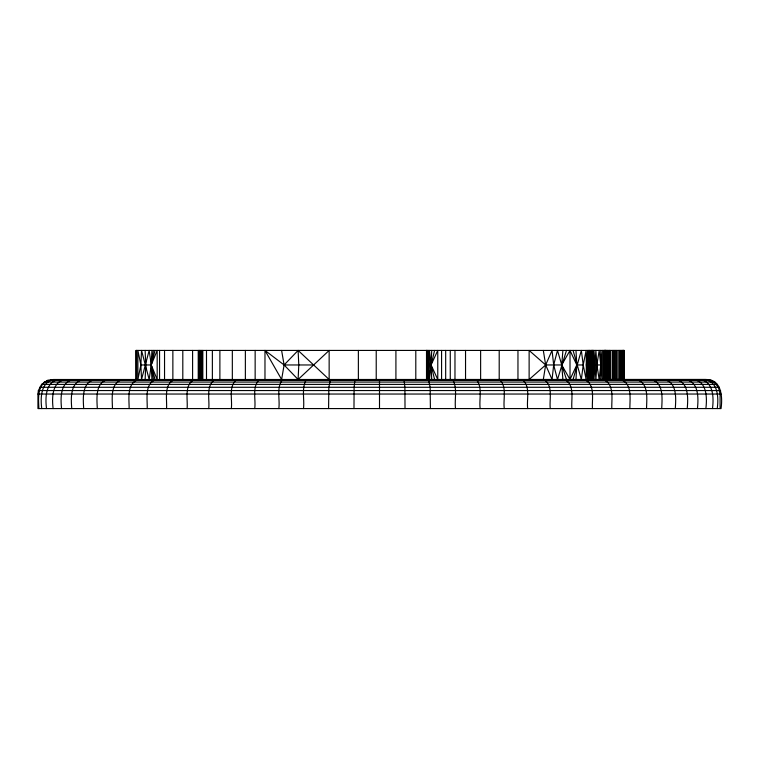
<?xml version="1.0" encoding="UTF-8"?>
<svg xmlns="http://www.w3.org/2000/svg" width="759" height="759" viewBox="0 0 759 759"><rect width="100%" height="100%" fill="white"/><g stroke="black" fill="none" stroke-linecap="round" stroke-linejoin="round"><path stroke-width="1.14" d="M605.378 379.5L605.378 350.43M600.758 379.5L600.758 350.43M591.935 379.5L591.935 350.43M592.418 350.43L592.238 379.5L591.669 350.43L591.214 379.5L590.122 350.43L588.832 379.5M427.184 379.5L427.184 350.43M589.24 350.43L589.24 379.5M593.016 350.43L592.608 379.5L592.238 350.43L591.669 379.5L591.214 350.43L590.122 379.5L588.832 350.43M428.512 379.5L429.442 350.43L431.074 364.965L431.729 379.5M573.073 350.43L581.356 379.5L583.216 364.965L586.119 350.43L586.365 364.965L586.119 379.5L583.216 364.965L581.356 350.43L573.073 379.5M605.303 368.324L605.303 361.616M588.263 350.43L587.599 379.5L586.365 364.965L587.599 350.43L588.263 379.5M431.729 350.43L431.074 364.965L429.442 379.5L427.772 350.43L426.852 379.5L426.833 350.43L427.772 379.5L428.759 364.965L428.512 350.43M589.572 350.43L589.088 364.965L589.572 379.5M145.13 379.5L145.756 364.965L145.13 350.43M153.403 379.5L149.162 350.43L141.525 379.5L140.87 364.965L141.525 350.43L149.162 379.5L153.403 350.43M264.976 350.43L284.103 364.965L298.107 379.5L298.79 364.965L298.107 350.43L284.103 364.965L281.608 379.5L264.976 350.43L264.976 379.5M151.942 379.5L151.221 364.965L151.942 350.43M427.317 364.965L426.596 379.5L426.596 350.43L427.317 364.965L431.074 364.965L437.763 350.43L437.763 379.5L431.074 364.965L434.594 350.43M575.986 379.5L576.783 364.965L575.986 350.43M592.418 379.5L592.608 350.43L593.453 379.5L593.927 350.43L595.9 379.5L596.887 364.965L599.164 350.43L602.361 379.5L602.361 350.43L599.164 379.5L596.887 364.965L595.9 350.43L593.927 379.5L593.453 350.43L593.016 379.5M562.893 379.5L561.745 364.965L562.893 350.43M708.27 379.604L50.73 379.604L706.515 379.5C721.781 379.585 722.672 397.346 721.05 408.57L37.95 408.57L37.95 394.035L38.377 390.553L41.603 384.396L47.333 380.449L53.443 379.5L705.557 379.5L710.737 380.449L713.83 382.071L718.431 387.28L720.092 394.035L720.092 408.57M543.321 379.5L545.655 364.965L552.049 350.43L553.681 364.965L557.486 379.5L566.499 350.43M140.87 364.965L137.882 379.5L137.882 350.43L140.87 364.965L151.221 364.965L157.179 350.43L157.179 379.5L151.221 364.965L154.997 350.43M354.927 379.604L354.102 387.28L353.979 408.57M543.321 350.43L545.655 364.965L552.049 379.5L553.681 364.965L557.486 350.43L561.745 364.965L570.009 379.5L576.783 364.965L570.009 350.43L561.745 364.965L566.499 379.5M330.497 379.604L328.846 387.28L328.59 408.57M306.342 379.604C301.304 388.124 304.634 399.272 303.496 408.57M298.107 379.5L329.15 350.43L329.15 379.5L298.107 350.43M545.655 364.965L529.127 379.5L529.127 350.43L545.655 364.965L561.745 364.965M282.595 379.604C276.153 387.432 280.128 399.433 278.828 408.57M259.388 379.604C251.713 386.711 256.068 399.566 254.72 408.57M236.855 379.604C228.108 385.989 232.586 399.651 231.305 408.57M48.263 380.449C36.802 384.652 38.481 398.94 38.908 408.57M215.12 379.604C205.452 385.306 209.863 399.67 208.725 408.57M194.295 379.604C183.858 384.661 188.023 399.632 187.093 408.57M174.513 379.604C163.422 384.082 167.227 399.547 166.544 408.57M155.88 379.604C144.229 383.57 147.588 399.424 147.189 408.57M138.499 379.604C126.383 383.115 129.248 399.272 129.125 408.57M122.455 379.604C109.96 382.716 112.313 399.101 112.465 408.57M107.863 379.604C95.036 382.375 96.877 398.921 97.294 408.57M94.78 379.604C81.697 382.09 83.044 398.741 83.708 408.57M83.291 379.604C69.989 381.843 70.891 398.57 71.773 408.57M73.462 379.604C59.989 381.654 60.492 398.418 61.564 408.57M65.34 379.604C51.735 381.492 51.897 398.285 53.121 408.57M58.974 379.604C45.265 381.379 45.17 398.181 46.517 408.57M54.401 379.604C40.625 381.293 40.331 398.096 41.764 408.57M624.135 350.43L136.003 350.43L136.06 379.5M313.334 364.965L284.103 364.965L281.608 350.43M576.783 364.965L583.216 364.965M586.365 364.965L594.771 364.965M596.887 364.965L600.796 364.965M47.333 380.449L711.667 380.449M44.231 382.071L714.769 382.071M41.603 384.396L717.397 384.396M39.61 387.28L719.39 387.28M38.377 390.553L720.623 390.553M37.95 394.035L721.05 394.035M704.599 379.604C718.375 381.293 718.669 398.096 717.236 408.57M700.026 379.604C713.735 381.379 713.83 398.181 712.483 408.57M693.66 379.604C707.265 381.492 707.103 398.285 705.879 408.57M685.538 379.604C699.011 381.654 698.508 398.418 697.436 408.57M675.709 379.604C689.011 381.843 688.109 398.57 687.227 408.57M664.22 379.604C677.303 382.09 675.956 398.741 675.292 408.57M651.137 379.604C663.964 382.375 662.123 398.921 661.706 408.57M636.545 379.604C649.04 382.716 646.687 399.101 646.535 408.57M620.501 379.604C632.617 383.115 629.752 399.272 629.875 408.57M603.12 379.604C614.771 383.57 611.412 399.424 611.811 408.57M584.487 379.604C595.578 384.082 591.773 399.547 592.456 408.57M564.705 379.604C575.142 384.661 570.977 399.632 571.906 408.57M543.88 379.604C553.548 385.306 549.136 399.67 550.275 408.57M522.145 379.604C530.892 385.989 526.414 399.651 527.695 408.57M499.612 379.604C507.287 386.711 502.932 399.566 504.28 408.57M476.405 379.604C482.847 387.432 478.872 399.433 480.172 408.57M452.658 379.604C457.696 388.124 454.366 399.272 455.504 408.57M428.503 379.604L430.154 387.28L430.41 408.57M404.073 379.604L404.898 387.28L405.021 408.57M151.221 364.965L154.997 379.5M431.074 364.965L434.594 379.5M624.069 350.43L624.088 379.5M623.556 350.43L623.556 379.5M623.329 350.43L623.329 379.5M623.073 350.43L623.073 379.5M622.731 350.43L622.731 379.5M622.361 350.43L622.361 379.5M621.507 350.43L621.507 379.5M620.558 350.43L620.558 379.5M619.562 350.43L619.562 379.5M618.196 350.43L618.196 379.5M616.792 350.43L616.792 379.5M615.644 350.43L615.644 379.5M614.477 350.43L614.477 379.5M613.319 350.43L613.319 379.5M612.181 350.43L612.181 379.5M610.189 350.43L610.189 379.5M609.657 350.43L609.657 379.5M609.145 350.43L609.145 379.5M608.149 350.43L608.149 379.5M607.579 350.43L607.579 379.5M606.972 350.43L606.972 379.5M606.356 350.43L606.356 379.5M606.033 350.43L606.033 379.5M605.701 350.43L605.701 379.5M605.35 350.43L605.35 379.5M605.227 350.43L605.227 379.5M605.056 350.43L605.056 379.5M604.914 350.43L604.914 379.5M604.743 350.43L604.743 379.5M604.525 350.43L604.525 379.5M604.278 350.43L604.278 379.5M603.709 350.43L603.709 379.5M570.009 350.43L570.009 379.5M517.961 350.43L517.961 379.5M499.204 350.43L499.204 379.5M480.627 350.43L480.627 379.5M465.542 350.43L465.542 379.5M454.973 350.43L454.973 379.5M450.267 350.43L450.267 379.5M445.675 350.43L445.675 379.5M441.577 350.43L441.577 379.5M426.511 350.43L426.511 379.5M415.799 350.43L415.799 379.5M395.913 350.43L395.913 379.5M379.5 379.604L379.5 408.57M376.227 350.43L376.227 379.5M358.371 350.43L358.371 379.5M255.147 350.43L255.147 379.5M245.366 350.43L245.366 379.5M232.33 350.43L232.33 379.5M219.882 350.43L219.882 379.5M212.368 350.43L212.368 379.5M206.495 350.43L206.495 379.5M202.824 350.43L202.824 379.5M201.97 350.43L201.97 379.5M201.173 350.43L201.173 379.5M200.442 350.43L200.442 379.5M199.807 350.43L199.807 379.5M199.342 350.43L199.342 379.5M198.943 350.43L198.943 379.5M198.232 350.43L198.232 379.5M192.596 350.43L192.596 379.5M182.805 350.43L182.805 379.5M172.862 350.43L172.862 379.5M164.542 350.43L164.542 379.5M159.561 350.43L159.561 379.5M136.629 350.43L136.629 379.5M136.193 350.43L136.193 379.5M623.936 379.5L623.936 350.43L623.898 379.5"/></g></svg>
